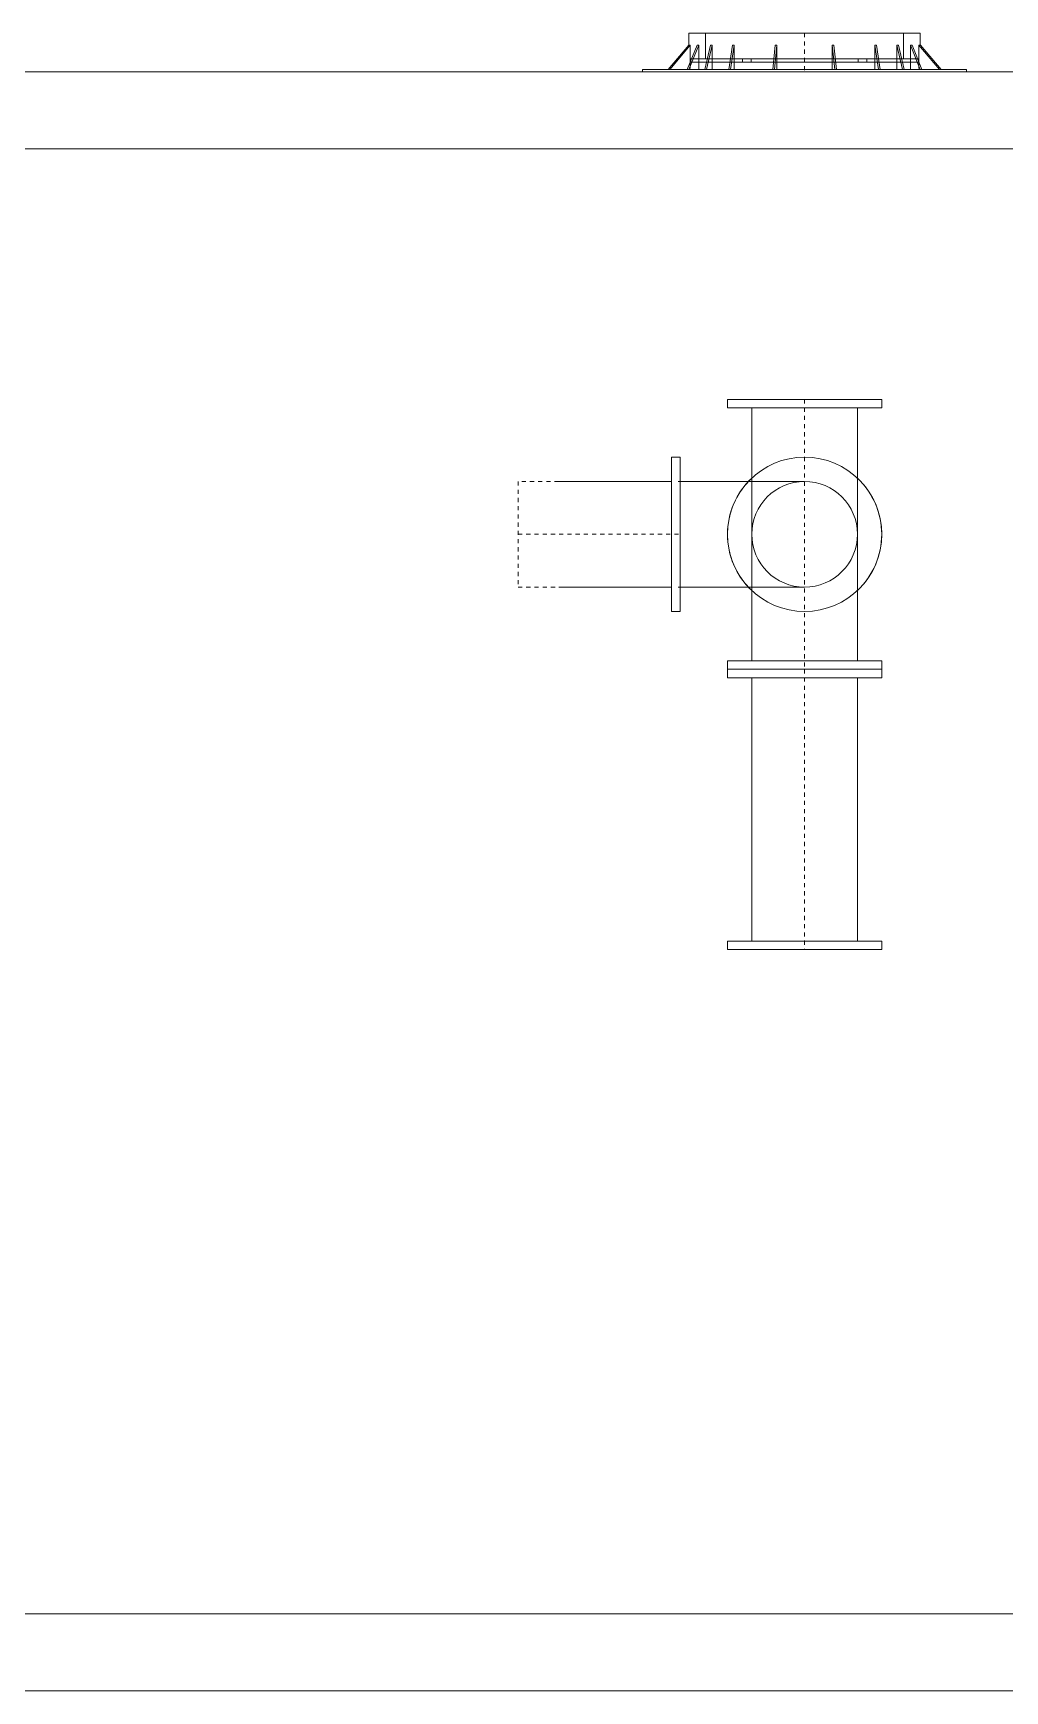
# Model space of a CAD drawing. Header units: millimetres. Extents: x 100 to 940, y 100 to 694.
# Drawn here: x 621.08 to 644.7, y 498.83 to 539.14 of the extents above; entities that cross this region are included whole.
import ezdxf

# ---------------------------------------------------------------- set-up
doc = ezdxf.new("R2010")
doc.units = ezdxf.units.MM
doc.linetypes.add('SGC_DASHDOT', pattern=[1, 0.5, -0.25, 0, -0.25])
doc.linetypes.add('SGC_HIDDEN', pattern=[0.375, 0.25, -0.125])
for name, color, linetype, lineweight in [('PAREDE', 7, 'Continuous', 9), ('SGC-Conexoes (Linhas Externas)', 6, 'Continuous', 9), ('SGC-EIXOS', 9, 'SGC_DASHDOT', 9), ('SGC-PONTAS', 2, 'SGC_HIDDEN', 9), ('SGC-Tubos (Desenho Bifilar)', 6, 'Continuous', 9), ('SGC-Valvulas (Linhas Externas)', 3, 'Continuous', 9)]:
    doc.layers.add(name, color=color, linetype=linetype, lineweight=lineweight)

# ---------------------------------------------------------------- blocks, each defined once
blk = doc.blocks.new('BB-2-LC01-N0-D0-S0', base_point=(-106625.3, -46703.7))
at = {"layer": 'SGC-Conexoes (Linhas Externas)'}
for p, q in [((-106979.3, -46797.8), (-106925.8, -46735)), ((-106975, -46797.8), (-106921.5, -46735)), ((-106929.7, -46797.8), (-106904, -46735)), ((-106925.8, -46735), (-106921.5, -46735)), ((-106925.4, -46797.8), (-106899.7, -46735)), ((-106925.3, -46703.7), (-106325.3, -46703.7)), ((-106925.3, -46703.7), (-106925.3, -46735)), ((-106921.5, -46795.3), (-106921.5, -46735)), ((-106904, -46735), (-106899.7, -46735)), ((-106899.7, -46797.8), (-106899.7, -46735)), ((-106883.8, -46797.8), (-106868.9, -46735)), ((-106881.8, -46703.7), (-106368.8, -46703.7)), ((-106881.8, -46703.7), (-106881.8, -46770.7)), ((-106879.4, -46797.8), (-106864.6, -46735)), ((-106868.9, -46735), (-106864.6, -46735)), ((-106864.6, -46797.8), (-106864.6, -46735)), ((-106821.5, -46797.8), (-106811.8, -46735)), ((-106817.2, -46797.8), (-106807.5, -46735)), ((-106811.8, -46735), (-106807.5, -46735)), ((-106807.5, -46797.8), (-106807.5, -46735)), ((-106707.8, -46797.8), (-106701.5, -46735)), ((-106703.5, -46797.8), (-106697.2, -46735)), ((-106701.5, -46735), (-106697.2, -46735)), ((-106697.2, -46797.8), (-106697.2, -46735)), ((-106547.2, -46797.8), (-106553.5, -46735)), ((-106549.2, -46735), (-106553.5, -46735)), ((-106553.5, -46797.8), (-106553.5, -46735)), ((-106542.9, -46797.8), (-106549.2, -46735)), ((-106438.9, -46735), (-106443.2, -46735)), ((-106433.5, -46797.8), (-106443.2, -46735)), ((-106443.2, -46797.8), (-106443.2, -46735)), ((-106429.1, -46797.8), (-106438.9, -46735)), ((-106381.7, -46735), (-106386.1, -46735)), ((-106371.2, -46797.8), (-106386.1, -46735)), ((-106386.1, -46797.8), (-106386.1, -46735)), ((-106366.9, -46797.8), (-106381.7, -46735)), ((-106368.8, -46703.7), (-106368.8, -46770.7)), ((-106325.3, -46797.8), (-106351, -46735)), ((-106346.7, -46735), (-106351, -46735)), ((-106351, -46797.8), (-106351, -46735)), ((-106321, -46797.8), (-106346.7, -46735)), ((-106275.7, -46797.8), (-106329.2, -46735)), ((-106324.9, -46735), (-106329.2, -46735)), ((-106329.2, -46795.3), (-106329.2, -46735)), ((-106325.3, -46703.7), (-106325.3, -46735)), ((-106271.4, -46797.8), (-106324.9, -46735)), ((-106330.3, -46770.7), (-106920.3, -46770.7)), ((-106920.3, -46770.7), (-106920.3, -46778.7)), ((-106920.3, -46778.7), (-106330.3, -46778.7)), ((-106786.6, -46770.7), (-106786.6, -46778.7)), ((-106764.1, -46770.7), (-106764.1, -46778.7)), ((-106486.6, -46770.7), (-106486.6, -46778.7)), ((-106464.1, -46770.7), (-106464.1, -46778.7)), ((-106330.3, -46770.7), (-106330.3, -46778.7)), ((-107045.3, -46797.8), (-106205.3, -46797.8)), ((-107045.3, -46803.7), (-107045.3, -46797.8)), ((-107045.3, -46803.7), (-106205.3, -46803.7)), ((-106205.3, -46803.7), (-106205.3, -46797.8)), ((-106205.3, -46803.7), (-106205.3, -46797.8))]:
    blk.add_line(p, q, dxfattribs=at)
at = {"layer": 'SGC-EIXOS'}
blk.add_line((-106625.3, -46703.7), (-106625.3, -46803.7), dxfattribs=at)
blk = doc.blocks.new('BB-5-CG01-N10-D250-S250', base_point=(-112703.7, -62237.7))
at = {"layer": 'SGC-Conexoes (Linhas Externas)'}
for p, q in [((-112375.7, -62100.7), (-113031.7, -62100.7)), ((-112375.7, -62374.7), (-113031.7, -62374.7))]:
    blk.add_line(p, q, dxfattribs=at)
for points in [[(-113053.7, -62437.7), (-113053.7, -62037.7), (-113031.7, -62037.7), (-113031.7, -62437.7)], [(-112353.7, -62437.7), (-112353.7, -62037.7), (-112375.7, -62037.7), (-112375.7, -62437.7)]]:
    blk.add_lwpolyline(points, close=True, dxfattribs=at)
for start, end in [(43.2356, 136.7644), (223.2356, 316.7644)]:
    blk.add_arc((-112703.7, -62237.7), 200, start, end, dxfattribs=at)
at = {"layer": 'SGC-EIXOS'}
blk.add_line((-112353.7, -62237.7), (-113053.7, -62237.7), dxfattribs=at)
blk = doc.blocks.new('BB-1-CA06-N10-D250-S0-L727')
at = {"layer": 'SGC-EIXOS'}
blk.add_line((363.5, 0), (-363.5, 0), dxfattribs=at)
at = {"layer": 'SGC-Tubos (Desenho Bifilar)'}
for p, q in [((341.5, 137), (-341.5, 137)), ((341.5, -137), (-341.5, -137))]:
    blk.add_line(p, q, dxfattribs=at)
for points in [[(-363.5, -200), (-363.5, 200), (-341.5, 200), (-341.5, -200)], [(363.5, -200), (363.5, 200), (341.5, 200), (341.5, -200)]]:
    blk.add_lwpolyline(points, close=True, dxfattribs=at)
blk = doc.blocks.new('BB-1-CD13-N10-D250-S0', base_point=(347579.7, 18629.8))
at = {"layer": 'SGC-Conexoes (Linhas Externas)'}
blk.add_lwpolyline([(347369.7, 18429.8), (347369.7, 18829.8), (347391.7, 18829.8), (347391.7, 18429.8)], close=True, dxfattribs=at)
for points in [[(347684.2, 18766.8), (347391.7, 18766.8)], [(347684.2, 18492.8), (347391.7, 18492.8)]]:
    blk.add_lwpolyline(points, dxfattribs=at)
at = {"layer": 'SGC-EIXOS'}
blk.add_line((347789.7, 18629.8), (347369.7, 18629.8), dxfattribs=at)
at = {"layer": 'SGC-PONTAS'}
blk.add_lwpolyline([(347684.2, 18492.8), (347789.7, 18492.8), (347789.7, 18766.8), (347684.2, 18766.8)], dxfattribs=at)

msp = doc.modelspace()

# ---------------------------------------------------------------- linework, layer by layer
at = {"layer": 'PAREDE'}
for p, q in [((672.174, 538.206), (609.361, 538.206)), ((609.361, 536.331), (670.299, 536.331)), ((636.755, 528.24), (639.83, 528.24)), ((636.755, 525.671), (639.83, 525.671)), ((670.299, 500.706), (609.361, 500.706)), ((594.361, 498.831), (672.174, 498.831))]:
    msp.add_line(p, q, dxfattribs=at)
for radius in [1.875, 1.284]:
    msp.add_circle((639.83, 526.956), radius, dxfattribs=at)

# ---------------------------------------------------------------- block references
at = {"layer": 'SGC-Conexoes (Linhas Externas)', "xscale": 0.009375000000000001, "yscale": 0.009375000000000001, "zscale": 0.009375000000000001}
msp.add_blockref('BB-2-LC01-N0-D0-S0', (639.83, 539.143), dxfattribs=at)
at = {"layer": 'SGC-Conexoes (Linhas Externas)', "xscale": 0.009375000000000001, "yscale": 0.009375000000000001, "zscale": 0.009375000000000001, "rotation": 90}
msp.add_blockref('BB-5-CG01-N10-D250-S250', (639.83, 526.956), dxfattribs=at)
at = {"layer": 'SGC-Tubos (Desenho Bifilar)', "xscale": 0.009375000000000001, "yscale": 0.009375000000000001, "zscale": 0.009375000000000001, "rotation": 89.99999999999999}
msp.add_blockref('BB-1-CA06-N10-D250-S0-L727', (639.83, 520.267), dxfattribs=at)
at = {"layer": 'SGC-Valvulas (Linhas Externas)', "xscale": 0.009375000000000001, "yscale": 0.009375000000000001, "zscale": 0.009375000000000001, "rotation": 180}
msp.add_blockref('BB-1-CD13-N10-D250-S0', (634.834, 526.956), dxfattribs=at)

doc.saveas('drawing.dxf')
